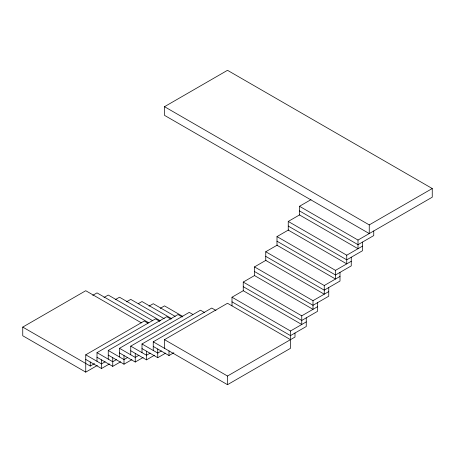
<?xml version="1.0" encoding="UTF-8"?>
<svg xmlns="http://www.w3.org/2000/svg" width="455" height="455" viewBox="0 0 455 455"><rect width="100%" height="100%" fill="white"/><g stroke="black" fill="none" stroke-linecap="round" stroke-linejoin="round"><path stroke-width="0.68" d="M164.5 106.692L369.25 224.901L369.25 233.563L164.5 115.348L164.5 106.692L227.5 70.315L432.25 188.529L432.25 197.191L358 240.058L299.498 206.28L299.498 214.942L358 248.714L358 240.058M97.37 365.416L85.75 372.127L22.75 335.756L22.75 327.094L85.75 290.722L141.408 322.857M92.757 295.335L97 292.884L148.796 322.788M104.007 297.502L108.25 295.05L152.732 320.735M115.257 299.663L119.5 297.217L160.331 320.786M126.507 301.83L130.75 299.379L164.266 318.733M299.498 206.28L311.01 199.637M138.365 303.644L142 301.546L171.859 318.784M288.248 221.437L346.75 255.209L346.75 263.872L288.248 230.099L288.248 221.437L299.76 214.794M149.007 306.158L153.25 303.712L175.186 316.379M276.998 236.594L335.5 270.367L335.5 279.029L276.998 245.251L276.998 236.594L288.51 229.946M160.262 308.325L164.5 305.879L182.779 316.43M85.75 372.127L85.75 354.803L144.252 321.031L147.886 323.13M265.748 251.746L324.25 285.524L324.25 294.186L265.748 260.408L265.748 251.746L277.26 245.103M97 361.298L97 352.642L155.502 318.864L159.739 321.315M108.25 359.137L108.25 350.475L166.752 316.703L170.989 319.148M254.499 266.903L313 300.681L313 309.337L254.499 275.565L254.499 266.903L266.01 260.26M119.5 356.97L119.5 348.308L178.002 314.536L182.239 316.981M22.75 327.094L90.249 366.065L94.515 363.602M130.75 354.803L130.75 346.147L189.252 312.369L192.886 314.468M105.156 361.788L101.499 363.898L85.75 354.803M243.249 282.06L301.75 315.833L301.75 324.495L243.249 290.722L243.249 282.06L254.76 275.411M142 352.642L142 343.98L200.501 310.208L204.739 312.653M116.406 359.621L112.749 361.736L97 352.642M85.75 359.427L101.499 368.516L109.422 363.943M153.25 350.475L153.25 341.813L211.751 308.041L215.988 310.486M127.656 357.459L123.999 359.569L108.25 350.475M231.999 305.874L231.999 297.217L243.51 290.569M97 357.26L112.749 366.355L120.672 361.776M164.5 348.308L164.5 339.652L227.5 303.275L290.5 339.652M138.906 355.292L135.249 357.402L119.5 348.308M108.25 355.093L123.999 364.188L131.922 359.615M369.25 224.901L432.25 188.529M150.156 353.125L146.499 355.236L130.75 346.147M119.5 352.926L135.249 362.021L143.171 357.448M161.406 350.964L157.749 353.074L142 343.98M130.75 350.765L146.499 359.86L154.421 355.281M142 348.598L157.749 357.693L165.671 353.12M153.25 346.431L168.998 355.526L173.873 352.71M346.75 255.209L362.498 246.121M335.5 270.367L351.249 261.272M324.25 285.524L339.999 276.43M313 300.681L328.749 291.587M301.75 315.833L317.499 306.738M231.999 297.217L290.5 330.99L306.249 321.895M164.5 339.652L227.5 376.023L294.999 337.053L294.999 333.009M153.25 341.813L227.5 384.685L290.5 348.308L290.5 330.99M299.498 210.898L358 244.676L373.748 235.582L373.748 230.964M288.248 226.055L346.75 259.833L362.498 250.739L362.498 242.077M276.998 241.213L335.5 274.985L351.249 265.891L351.249 257.234M265.748 256.37L324.25 290.142L339.999 281.048L339.999 272.386M254.499 271.521L313 305.299L328.749 296.205L328.749 287.543M243.249 286.678L301.75 320.451L317.499 311.362L317.499 302.7M231.999 301.836L290.5 335.608L306.249 326.514L306.249 317.857M227.5 376.023L227.5 384.685M168.998 350.907L168.998 355.526M157.749 349.03L157.749 357.693M146.499 351.197L146.499 359.86M135.249 353.364L135.249 362.021M123.999 355.526L123.999 364.188M112.749 357.693L112.749 366.355M101.499 359.86L101.499 368.516M90.249 362.021L90.249 366.065"/></g></svg>
